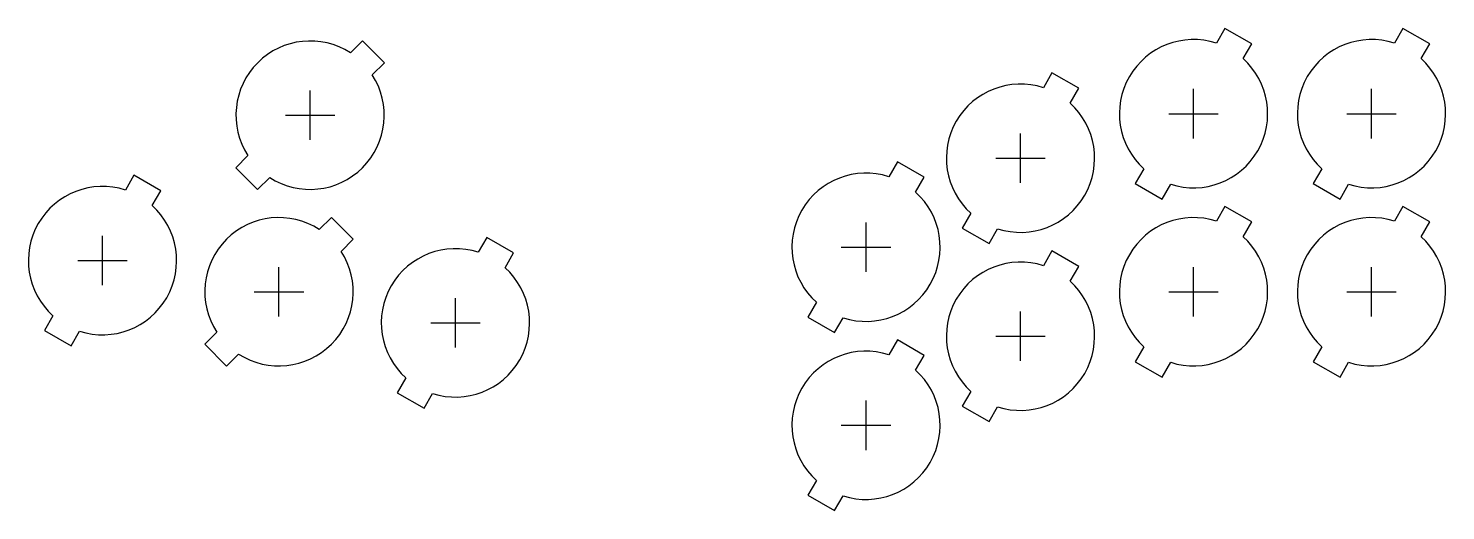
# Model space of a CAD drawing. Header units: millimetres. Extents: x -41 to 189, y -35 to 43.
import ezdxf

# ---------------------------------------------------------------- set-up
doc = ezdxf.new("R2010")
doc.units = ezdxf.units.MM
doc.layers.add('BUTTONS', color=1, linetype='Continuous')
doc.layers.add('REFERENCE', color=8, linetype='Continuous')

msp = doc.modelspace()

# ---------------------------------------------------------------- linework, layer by layer
at = {"layer": 'BUTTONS'}
for points in [[(151.7, 40.21, 0.809427), (139.97, 19.89), (138.58, 17.49), (142.92, 14.99), (144.3, 17.39, 0.809427), (156.03, 37.71), (157.42, 40.11), (153.08, 42.61)], [(180.5, 40.21, 0.809427), (168.77, 19.89), (167.38, 17.49), (171.72, 14.99), (173.1, 17.39, 0.809427), (184.83, 37.71), (186.22, 40.11), (181.88, 42.61)], [(11.57, 38.63, 0.809427), (-5.03, 22.03), (-6.99, 20.07), (-3.45, 16.54), (-1.5, 18.49, 0.809427), (15.1, 35.09), (17.06, 37.04), (13.52, 40.58)], [(123.7, 33.01, 0.809427), (111.97, 12.69), (110.58, 10.29), (114.92, 7.79), (116.3, 10.19, 0.809427), (128.03, 30.51), (129.42, 32.91), (125.08, 35.41)], [(98.7, 18.61, 0.809427), (86.97, -1.71), (85.58, -4.11), (89.92, -6.61), (91.3, -4.21, 0.809427), (103.03, 16.11), (104.42, 18.51), (100.08, 21.01)], [(-24.86, 16.45, 0.809427), (-36.59, -3.88), (-37.97, -6.27), (-33.64, -8.77), (-32.26, -6.38, 0.809427), (-20.53, 13.95), (-19.14, 16.34), (-23.47, 18.84)], [(151.7, 11.41, 0.809427), (139.97, -8.91), (138.58, -11.31), (142.92, -13.81), (144.3, -11.41, 0.809427), (156.03, 8.91), (157.42, 11.31), (153.08, 13.81)], [(180.5, 11.41, 0.809427), (168.77, -8.91), (167.38, -11.31), (171.72, -13.81), (173.1, -11.41, 0.809427), (184.83, 8.91), (186.22, 11.31), (181.88, 13.81)], [(6.53, 10.07, 0.809427), (-10.07, -6.53), (-12.02, -8.49), (-8.49, -12.02), (-6.53, -10.07, 0.809427), (10.07, 6.53), (12.02, 8.49), (8.49, 12.02)], [(32.26, 6.38, 0.809427), (20.53, -13.95), (19.14, -16.34), (23.47, -18.84), (24.86, -16.45, 0.809427), (36.59, 3.88), (37.97, 6.27), (33.64, 8.77)], [(123.7, 4.21, 0.809427), (111.97, -16.11), (110.58, -18.51), (114.92, -21.01), (116.3, -18.61, 0.809427), (128.03, 1.71), (129.42, 4.11), (125.08, 6.61)], [(98.7, -10.19, 0.809427), (86.97, -30.51), (85.58, -32.91), (89.92, -35.41), (91.3, -33.01, 0.809427), (103.03, -12.69), (104.42, -10.29), (100.08, -7.79)]]:
    msp.add_lwpolyline(points, format="xyb", close=True, dxfattribs=at)
at = {"layer": 'REFERENCE'}
for p, q in [((5.04, 24.56), (5.04, 32.56)), ((148, 24.8), (148, 32.8)), ((176.8, 24.8), (176.8, 32.8)), ((1.04, 28.56), (9.04, 28.56)), ((144, 28.8), (152, 28.8)), ((172.8, 28.8), (180.8, 28.8)), ((120, 17.6), (120, 25.6)), ((116, 21.6), (124, 21.6)), ((95, 3.2), (95, 11.2)), ((-28.56, 1.04), (-28.56, 9.04)), ((91, 7.2), (99, 7.2)), ((-32.56, 5.04), (-24.56, 5.04)), ((0, -4), (0, 4)), ((148, -4), (148, 4)), ((176.8, -4), (176.8, 4)), ((-4, 0), (4, 0)), ((144, 0), (152, 0)), ((172.8, 0), (180.8, 0)), ((28.56, -9.04), (28.56, -1.04)), ((120, -11.2), (120, -3.2)), ((24.56, -5.04), (32.56, -5.04)), ((116, -7.2), (124, -7.2)), ((95, -25.6), (95, -17.6)), ((91, -21.6), (99, -21.6))]:
    msp.add_line(p, q, dxfattribs=at)

doc.saveas('drawing.dxf')
